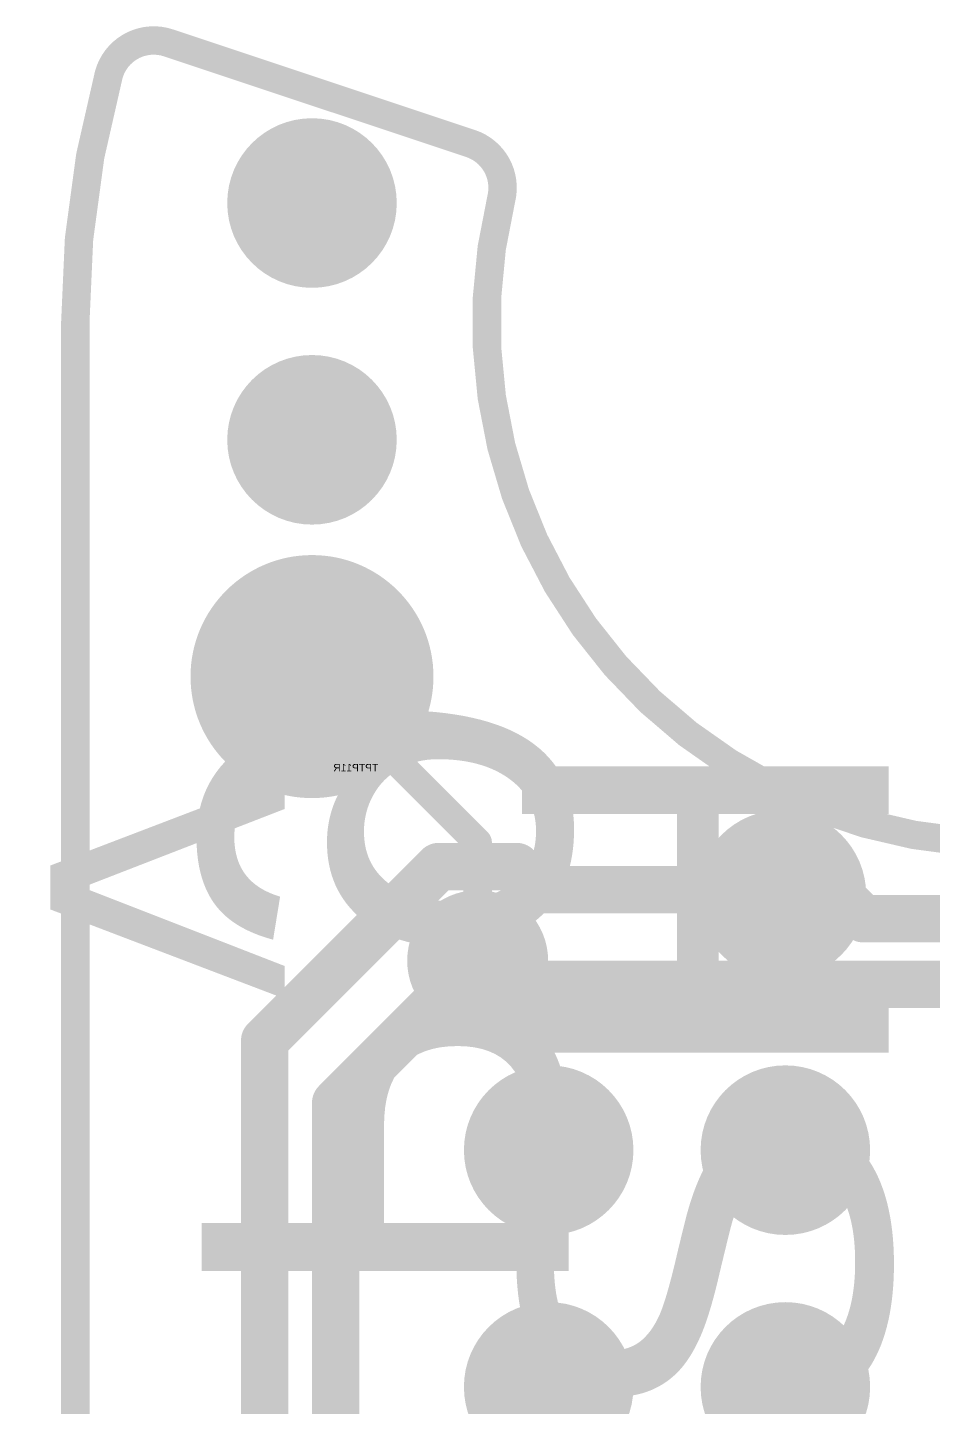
# Model space of a CAD drawing. Header units: inches. Extents: x -2.12 to 4.45, y -3.15 to 1.57.
# Drawn here: x -0.8573 to -0.6665, y -0.1493 to 0.1414 of the extents above; entities that cross this region are included whole.
import ezdxf

# ---------------------------------------------------------------- set-up
doc = ezdxf.new("R2010")
doc.units = ezdxf.units.IN
doc.header["$MEASUREMENT"] = 0
for name, color, linetype in [('Bottom', 5, 'Continuous'), ('Bottom 3D Body', 56, 'Continuous'), ('Bottom Overlay', 54, 'Continuous'), ('Bottom Paste', 16, 'Continuous'), ('Bottom Solder', 6, 'Continuous'), ('Bottom Value', 56, 'Continuous'), ('Dimension', 6, 'Continuous'), ('Keep-Out Layer', 6, 'Continuous'), ('Top', 1, 'Continuous'), ('Top Solder', 216, 'Continuous'), ('Top Value', 56, 'Continuous'), ('Via Holes', 16, 'Continuous')]:
    doc.layers.add(name, color=color, linetype=linetype)
doc.styles.add('Arial', font='', dxfattribs={"height": 0.2})
doc.styles.add('Courier New', font='', dxfattribs={"height": 0.2})
doc.styles.get('Arial').set_extended_font_data('Arial')
doc.styles.get('Courier New').set_extended_font_data('Courier New')

# ---------------------------------------------------------------- blocks, each defined once
blk = doc.blocks.new('TP11R_B_31')
at = {"layer": 'Bottom'}
h = blk.add_hatch(color=5, dxfattribs=at)
edge = h.paths.add_edge_path()
edge.add_arc((0, 0), 0.02166, 0, 360)
at = {"layer": 'Bottom Paste'}
h = blk.add_hatch(color=16, dxfattribs=at)
edge = h.paths.add_edge_path()
edge.add_arc((0, 0), 0.02166, 0, 360)
at = {"layer": 'Bottom Solder'}
h = blk.add_hatch(color=6, dxfattribs=at)
edge = h.paths.add_edge_path()
edge.add_arc((0, 0), 0.02566, 0, 360)
at = {"layer": 'Bottom 3D Body', "style": 'Courier New', "text_generation_flag": 2}
blk.add_text('>TP_SIGNAL_NAME', height=0.0610235, rotation=180, dxfattribs=at).set_placement((0, 0.075))

msp = doc.modelspace()

# ---------------------------------------------------------------- hatches: boundary and pattern name
at = {"layer": 'Bottom'}
h = msp.add_hatch(color=5, dxfattribs=at)
edge = h.paths.add_edge_path()
edge.add_arc((-0.7972, 0.10439), 0.013905, 0, 360)
h = msp.add_hatch(color=5, dxfattribs=at)
edge = h.paths.add_edge_path()
edge.add_arc((-0.7972, 0.05439), 0.013905, 0, 360)
h = msp.add_hatch(color=5, dxfattribs=at)
edge = h.paths.add_edge_path()
edge.add_arc((-0.69803, -0.0417), 0.013905, 0, 360)
h = msp.add_hatch(color=5, dxfattribs=at)
edge = h.paths.add_edge_path()
edge.add_arc((-0.7622, -0.05561), 0.01489, 0, 360)
h = msp.add_hatch(color=5, dxfattribs=at)
edge = h.paths.add_edge_path()
edge.add_arc((-0.7472, -0.09561), 0.013905, 0, 360)
h = msp.add_hatch(color=5, dxfattribs=at)
edge = h.paths.add_edge_path()
edge.add_arc((-0.6972, -0.09561), 0.013905, 0, 360)
h = msp.add_hatch(color=5, dxfattribs=at)
edge = h.paths.add_edge_path()
edge.add_arc((-0.7472, -0.14561), 0.013905, 0, 360)
h = msp.add_hatch(color=5, dxfattribs=at)
edge = h.paths.add_edge_path()
edge.add_arc((-0.6972, -0.14561), 0.013905, 0, 360)
at = {"layer": 'Bottom Solder'}
h = msp.add_hatch(color=6, dxfattribs=at)
edge = h.paths.add_edge_path()
edge.add_arc((-0.7972, 0.10439), 0.017905, 0, 360)
h = msp.add_hatch(color=6, dxfattribs=at)
edge = h.paths.add_edge_path()
edge.add_arc((-0.7972, 0.05439), 0.017905, 0, 360)
h = msp.add_hatch(color=6, dxfattribs=at)
edge = h.paths.add_edge_path()
edge.add_arc((-0.69803, -0.0417), 0.017905, 0, 360)
h = msp.add_hatch(color=6, dxfattribs=at)
edge = h.paths.add_edge_path()
edge.add_arc((-0.7622, -0.05561), 0.01089, 0, 360)
h = msp.add_hatch(color=6, dxfattribs=at)
edge = h.paths.add_edge_path()
edge.add_arc((-0.7472, -0.09561), 0.017905, 0, 360)
h = msp.add_hatch(color=6, dxfattribs=at)
edge = h.paths.add_edge_path()
edge.add_arc((-0.6972, -0.09561), 0.017905, 0, 360)
h = msp.add_hatch(color=6, dxfattribs=at)
edge = h.paths.add_edge_path()
edge.add_arc((-0.7472, -0.14561), 0.017905, 0, 360)
h = msp.add_hatch(color=6, dxfattribs=at)
edge = h.paths.add_edge_path()
edge.add_arc((-0.6972, -0.14561), 0.017905, 0, 360)
at = {"layer": 'Top'}
h = msp.add_hatch(color=1, dxfattribs=at)
edge = h.paths.add_edge_path()
edge.add_arc((-0.7972, 0.10439), 0.013905, 0, 360)
h = msp.add_hatch(color=1, dxfattribs=at)
edge = h.paths.add_edge_path()
edge.add_arc((-0.7972, 0.05439), 0.013905, 0, 360)
h = msp.add_hatch(color=1, dxfattribs=at)
edge = h.paths.add_edge_path()
edge.add_arc((-0.69803, -0.0417), 0.013905, 0, 360)
h = msp.add_hatch(color=1, dxfattribs=at)
edge = h.paths.add_edge_path()
edge.add_arc((-0.7622, -0.05561), 0.01489, 0, 360)
h = msp.add_hatch(color=1, dxfattribs=at)
edge = h.paths.add_edge_path()
edge.add_arc((-0.7472, -0.09561), 0.013905, 0, 360)
h = msp.add_hatch(color=1, dxfattribs=at)
edge = h.paths.add_edge_path()
edge.add_arc((-0.6972, -0.09561), 0.013905, 0, 360)
h = msp.add_hatch(color=1, dxfattribs=at)
edge = h.paths.add_edge_path()
edge.add_arc((-0.7472, -0.14561), 0.013905, 0, 360)
h = msp.add_hatch(color=1, dxfattribs=at)
edge = h.paths.add_edge_path()
edge.add_arc((-0.6972, -0.14561), 0.013905, 0, 360)
at = {"layer": 'Top Solder'}
h = msp.add_hatch(color=216, dxfattribs=at)
edge = h.paths.add_edge_path()
edge.add_arc((-0.7972, 0.10439), 0.017905, 0, 360)
h = msp.add_hatch(color=216, dxfattribs=at)
edge = h.paths.add_edge_path()
edge.add_arc((-0.7972, 0.05439), 0.017905, 0, 360)
h = msp.add_hatch(color=216, dxfattribs=at)
edge = h.paths.add_edge_path()
edge.add_arc((-0.69803, -0.0417), 0.017905, 0, 360)
h = msp.add_hatch(color=216, dxfattribs=at)
edge = h.paths.add_edge_path()
edge.add_arc((-0.7622, -0.05561), 0.01089, 0, 360)
h = msp.add_hatch(color=216, dxfattribs=at)
edge = h.paths.add_edge_path()
edge.add_arc((-0.7472, -0.09561), 0.017905, 0, 360)
h = msp.add_hatch(color=216, dxfattribs=at)
edge = h.paths.add_edge_path()
edge.add_arc((-0.6972, -0.09561), 0.017905, 0, 360)
h = msp.add_hatch(color=216, dxfattribs=at)
edge = h.paths.add_edge_path()
edge.add_arc((-0.7472, -0.14561), 0.017905, 0, 360)
h = msp.add_hatch(color=216, dxfattribs=at)
edge = h.paths.add_edge_path()
edge.add_arc((-0.6972, -0.14561), 0.017905, 0, 360)
at = {"layer": 'Via Holes'}
h = msp.add_hatch(color=7, dxfattribs=at)
edge = h.paths.add_edge_path()
edge.add_arc((-0.7972, 0.10439), 0.005905, 0, 360)
h = msp.add_hatch(color=7, dxfattribs=at)
edge = h.paths.add_edge_path()
edge.add_arc((-0.7972, 0.05439), 0.005905, 0, 360)
h = msp.add_hatch(color=7, dxfattribs=at)
edge = h.paths.add_edge_path()
edge.add_arc((-0.69803, -0.0417), 0.005905, 0, 360)
h = msp.add_hatch(color=7, dxfattribs=at)
edge = h.paths.add_edge_path()
edge.add_arc((-0.7622, -0.05561), 0.00689, 0, 360)
h = msp.add_hatch(color=7, dxfattribs=at)
edge = h.paths.add_edge_path()
edge.add_arc((-0.7472, -0.09561), 0.005905, 0, 360)
h = msp.add_hatch(color=7, dxfattribs=at)
edge = h.paths.add_edge_path()
edge.add_arc((-0.6972, -0.09561), 0.005905, 0, 360)
h = msp.add_hatch(color=7, dxfattribs=at)
edge = h.paths.add_edge_path()
edge.add_arc((-0.7472, -0.14561), 0.005905, 0, 360)
h = msp.add_hatch(color=7, dxfattribs=at)
edge = h.paths.add_edge_path()
edge.add_arc((-0.6972, -0.14561), 0.005905, 0, 360)

# ---------------------------------------------------------------- linework, layer by layer
at = {"layer": 'Bottom'}
for points, const_width in [([(-0.7972, 0.00439), (-0.7622, -0.03061)], 0.006), ([(-0.7622, -0.05561), (-0.7622, -0.03061)], 0.006), ([(-0.69803, -0.0417), (-0.68576, -0.0417)], 0.01), ([(-0.68576, -0.0417), (-0.68072, -0.04675)], 0.01), ([(-0.68072, -0.04675), (-0.58834, -0.04675)], 0.01)]:
    msp.add_lwpolyline(points, dxfattribs=dict(at, const_width=const_width))
for points, const_width in [([(-0.7987, 0.00439, 1), (-0.7957, 0.00439, 1)], 0.003), ([(-0.7637, -0.03061, 1), (-0.7607, -0.03061, 1)], 0.003), ([(-0.7637, -0.03061, 1), (-0.7607, -0.03061, 1)], 0.003), ([(-0.70053, -0.0417, 1), (-0.69553, -0.0417, 1)], 0.005), ([(-0.68826, -0.0417, 1), (-0.68326, -0.0417, 1)], 0.005), ([(-0.68826, -0.0417, 1), (-0.68326, -0.0417, 1)], 0.005), ([(-0.68322, -0.04675, 1), (-0.67822, -0.04675, 1)], 0.005), ([(-0.68322, -0.04675, 1), (-0.67822, -0.04675, 1)], 0.005), ([(-0.7637, -0.05561, 1), (-0.7607, -0.05561, 1)], 0.003)]:
    msp.add_lwpolyline(points, format="xyb", close=True, dxfattribs=dict(at, const_width=const_width))
at = {"layer": 'Dimension', "const_width": 0.006}
for points in [[(-0.67642, 0.18606, -0.5898417), (-0.54598, 0.04443)], [(-0.84013, 0.13149, -0.4297213), (-0.82753, 0.13821)], [(-0.8472, 0.07919, -0.067325), (-0.84013, 0.13149)], [(-0.76366, 0.11694, -0.3903332), (-0.75722, 0.10527)], [(-0.54941, 0.03546, -0.918669), (-0.75722, 0.10527)]]:
    msp.add_lwpolyline(points, format="xyb", dxfattribs=at)
for points in [[(-0.82753, 0.13821), (-0.76366, 0.11694)], [(-0.8472, -1.29876), (-0.8472, 0.07919)]]:
    msp.add_lwpolyline(points, dxfattribs=at)
at = {"layer": 'Dimension', "const_width": 0.003}
for points in [[(-0.82903, 0.13821, 1), (-0.82603, 0.13821, 1)], [(-0.82903, 0.13821, 1), (-0.82603, 0.13821, 1)], [(-0.84163, 0.13149, 1), (-0.83863, 0.13149, 1)], [(-0.84163, 0.13149, 1), (-0.83863, 0.13149, 1)], [(-0.76516, 0.11694, 1), (-0.76216, 0.11694, 1)], [(-0.76516, 0.11694, 1), (-0.76216, 0.11694, 1)], [(-0.75872, 0.10527, 1), (-0.75572, 0.10527, 1)], [(-0.75872, 0.10527, 1), (-0.75572, 0.10527, 1)], [(-0.8487, 0.07919, 1), (-0.8457, 0.07919, 1)], [(-0.8487, 0.07919, 1), (-0.8457, 0.07919, 1)]]:
    msp.add_lwpolyline(points, format="xyb", close=True, dxfattribs=at)
at = {"layer": 'Keep-Out Layer', "const_width": 0.006}
for points in [[(-0.67642, 0.18606, -0.5898417), (-0.54598, 0.04443)], [(-0.84013, 0.13149, -0.4297213), (-0.82753, 0.13821)], [(-0.8472, 0.07919, -0.067325), (-0.84013, 0.13149)], [(-0.76366, 0.11694, -0.3903332), (-0.75722, 0.10527)], [(-0.54941, 0.03546, -0.918669), (-0.75722, 0.10527)]]:
    msp.add_lwpolyline(points, format="xyb", dxfattribs=at)
for points in [[(-0.82753, 0.13821), (-0.76366, 0.11694)], [(-0.8472, -1.29876), (-0.8472, 0.07919)]]:
    msp.add_lwpolyline(points, dxfattribs=at)
at = {"layer": 'Keep-Out Layer', "const_width": 0.003}
for points in [[(-0.82903, 0.13821, 1), (-0.82603, 0.13821, 1)], [(-0.82903, 0.13821, 1), (-0.82603, 0.13821, 1)], [(-0.84163, 0.13149, 1), (-0.83863, 0.13149, 1)], [(-0.84163, 0.13149, 1), (-0.83863, 0.13149, 1)], [(-0.76516, 0.11694, 1), (-0.76216, 0.11694, 1)], [(-0.76516, 0.11694, 1), (-0.76216, 0.11694, 1)], [(-0.75872, 0.10527, 1), (-0.75572, 0.10527, 1)], [(-0.75872, 0.10527, 1), (-0.75572, 0.10527, 1)], [(-0.8487, 0.07919, 1), (-0.8457, 0.07919, 1)], [(-0.8487, 0.07919, 1), (-0.8457, 0.07919, 1)]]:
    msp.add_lwpolyline(points, format="xyb", close=True, dxfattribs=at)
at = {"layer": 'Top', "const_width": 0.01}
for points in [[(-0.8072, -0.07248), (-0.77044, -0.03572)], [(-0.77044, -0.03572), (-0.75396, -0.03572)], [(-0.75396, -0.03572), (-0.74907, -0.04061)], [(-0.74907, -0.04061), (-0.69912, -0.04061)], [(-0.69912, -0.04061), (-0.69803, -0.0417)], [(-0.7922, -0.08561), (-0.7622, -0.05561)], [(-0.7622, -0.05561), (-0.7572, -0.06061)], [(-0.7572, -0.06061), (-0.5722, -0.06061)], [(-0.8072, -0.38561), (-0.8072, -0.07248)], [(-0.7922, -0.37561), (-0.7922, -0.08561)]]:
    msp.add_lwpolyline(points, dxfattribs=at)
at = {"layer": 'Top', "const_width": 0.005}
for points in [[(-0.77294, -0.03572, 1), (-0.76794, -0.03572, 1)], [(-0.77294, -0.03572, 1), (-0.76794, -0.03572, 1)], [(-0.75646, -0.03572, 1), (-0.75146, -0.03572, 1)], [(-0.75646, -0.03572, 1), (-0.75146, -0.03572, 1)], [(-0.75157, -0.04061, 1), (-0.74657, -0.04061, 1)], [(-0.75157, -0.04061, 1), (-0.74657, -0.04061, 1)], [(-0.70162, -0.04061, 1), (-0.69662, -0.04061, 1)], [(-0.70162, -0.04061, 1), (-0.69662, -0.04061, 1)], [(-0.70053, -0.0417, 1), (-0.69553, -0.0417, 1)], [(-0.7647, -0.05561, 1), (-0.7597, -0.05561, 1)], [(-0.7647, -0.05561, 1), (-0.7597, -0.05561, 1)], [(-0.7597, -0.06061, 1), (-0.7547, -0.06061, 1)], [(-0.7597, -0.06061, 1), (-0.7547, -0.06061, 1)], [(-0.8097, -0.07248, 1), (-0.8047, -0.07248, 1)], [(-0.8097, -0.07248, 1), (-0.8047, -0.07248, 1)], [(-0.7947, -0.08561, 1), (-0.7897, -0.08561, 1)], [(-0.7947, -0.08561, 1), (-0.7897, -0.08561, 1)]]:
    msp.add_lwpolyline(points, format="xyb", close=True, dxfattribs=at)

# ---------------------------------------------------------------- block references
at = {"rotation": 180}
msp.add_blockref('TP11R_B_31', (-0.7972, 0.00439), dxfattribs=at)

# ---------------------------------------------------------------- texts
at = {"layer": 'Bottom Overlay', "style": 'Arial', "text_generation_flag": 2}
msp.add_text('TP9', height=0.0775, rotation=270, dxfattribs=at).set_placement((-0.820489, -0.196101))
at = {"layer": 'Bottom Value', "style": 'Arial', "text_generation_flag": 2}
msp.add_text('TPTP11R', height=0.00155, dxfattribs=at).set_placement((-0.7832, -0.01561))
at = {"layer": 'Top Value', "style": 'Arial'}
msp.add_text('FH12-30S-0.5SH', height=0.0775, rotation=90, dxfattribs=at).set_placement((-0.675361, -0.83602))

doc.saveas('drawing.dxf')
